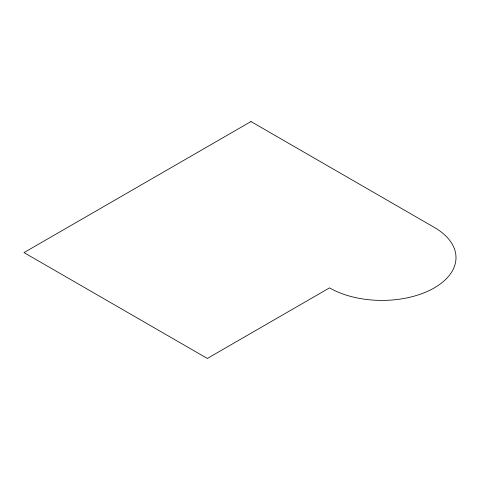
<?xml version="1.0" encoding="UTF-8"?>
<svg xmlns="http://www.w3.org/2000/svg" width="480" height="480" viewBox="0 0 480 480"><rect width="100%" height="100%" fill="white"/><g stroke="black" fill="none" stroke-linecap="round" stroke-linejoin="round"><path stroke-width="0.72" d="M250.974 121.554L24 252.6L207.33 358.446L329.544 287.88A74.076 42.768 0 0 0 434.304 287.88A74.076 42.768 0 0 0 434.304 227.4L250.974 121.554"/></g></svg>
